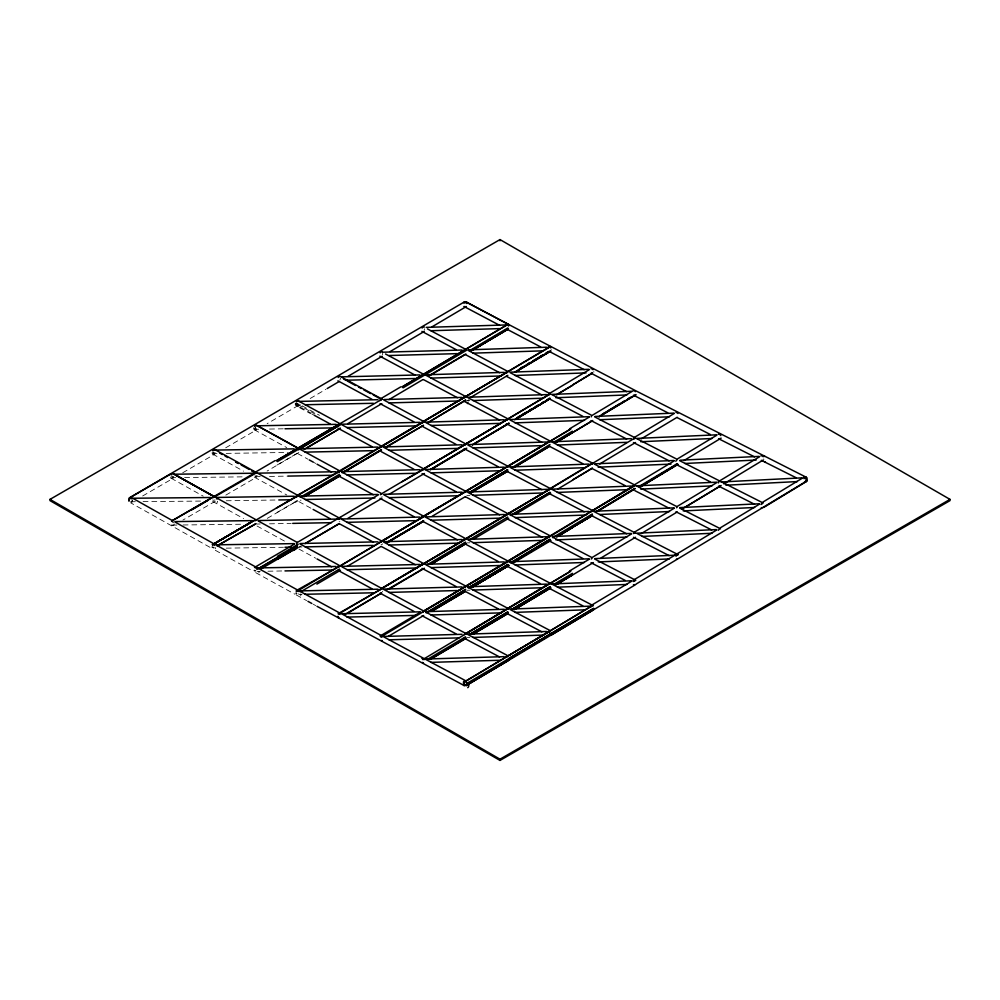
<?xml version="1.0" encoding="UTF-8"?>
<svg xmlns="http://www.w3.org/2000/svg" width="1000" height="1000" viewBox="0 0 1000 1000"><rect width="100%" height="100%" fill="white"/><g stroke="black" fill="none" stroke-linecap="round" stroke-linejoin="round"><path stroke-width="0.75" stroke-dasharray="5 3.75" d="M258.663 429.263L255.562 429.325L255.55 427.5M300.45 404.85L297.337 404.925L297.337 403.6M763.825 459.913L763.713 458.913M340.562 378.25L339.875 380.125M382.725 353.25L382.612 354.25A2.5 1.462 -59.4 0 1 382.388 354.688M174.125 523.913L174.025 524.375A2.5 1.462 59.5 0 1 172.925 525.638L171.562 524.875M296.85 403.438L296.462 404.45L296.062 403.85M424.15 330.312L424.538 328.8M295.562 403.975A2.5 1.45 -61.4 0 0 296.95 405.412L298.587 403.875L319.488 415.337M256.537 428.688L255.175 429.812A2.5 1.45 -61.2 0 1 253.912 427.725M298.8 452.525L267.113 471.062M215.338 501.2L182.9 520.075M466.525 401.2L469.162 399.637M310.175 398.512L325.863 389.325M298.4 405.412L267.15 423.675M298.587 547.463L301.2 545.938M225.812 495.138L256.537 477.212M267.25 518.387L293.363 503.137M225.688 447.825L256.625 429.812M277.087 465.025L296.7 453.6M277.087 512.4L294.088 502.5M182.712 472.775L214.925 454.087M142.662 495.975L173.325 478.225M215.1 499.925L213.863 500.238A1.75 1.013 -1.1 0 1 212.613 499.963M466.8 400.75L469.875 400.65M466.8 495.513L469.875 495.412M466.8 542.888L469.875 542.788M466.8 590.275L469.875 590.163M466.8 637.65L469.875 637.55M298.888 547.025L301.988 546.962M302 594.338L298.888 594.4L298.738 593.688M269.5 429.062L283.438 428.8M260.2 476.613L252.475 476.737M269.5 476.438L288.075 476.1M257.1 524.05L260.2 523.987M269.5 523.825L291.175 523.425M257.113 571.425L260.212 571.375M267.95 571.225L283.438 570.938M213.85 452.413L213.875 453.587L216.962 453.537M226.238 453.387L288.062 452.438M226.225 500.775L277.238 499.988M226.238 548.15L283.425 547.275M172.237 476.062L172.262 477.612L176.887 477.675M184.6 477.575L244.762 476.825M172.262 525.087L176.887 525.05M183.062 524.975L243.212 524.225M130.738 501.737L135.35 501.7M143.05 501.625L203.088 501.062M254.862 475.9L255.55 475.962A1.75 1.013 -0.7 0 0 257.162 475.325M551.425 349.375L550.763 348.787M296.062 405.35L298.688 406.788M311.775 413.938L314.4 415.363M297.55 453.525L307.938 459.2M313.125 462.038L315.712 463.462M298.85 501.613L313.125 509.425M298.85 548.987L315.712 558.225M296.25 594.95L306.637 600.625M313.125 604.175L315.712 605.6M298.012 404.663L303.238 407.525M304.538 408.25L309.762 411.112M311.075 411.838L314.988 413.988M254.288 429.75L286.775 447.612M254.325 477.15L286.788 494.988M257.038 526.013L285.438 541.625M255.688 572.65L294.9 594.212M212.638 454.038L243.575 471.188M212.638 501.413L243.575 518.562M215.325 550.288L252.987 571.163M171.038 478.175L203.238 496.175M209.95 547.3L130.675 502.825M593.775 371.45L593.938 372.15M255.562 429.325L255.512 427.65M297.337 404.8L297.3 403.75M213.863 452.725L213.875 453.562M132.3 499.938A2.5 1.438 -60.6 0 1 131.163 501.712M132.338 500.138A2.5 1.438 60 0 1 131.1 502.212M173.713 476.275A2.5 1.45 -60 0 1 172.925 477.475L171.938 478.188A2.5 1.438 -60.8 0 1 170.538 477.438M215.113 452.562A2.5 1.45 -59.9 0 1 214.2 453.638L213.538 454.05A2.5 1.438 -61 0 1 212.1 452.725M172.25 477A1.75 1.013 -0.7 0 1 171.012 476.712M213.85 452.863A1.75 1.013 -1.1 0 1 212.613 452.575M255.538 428.587A1.75 1.013 -1.4 0 1 253.912 428M297.312 404.188A1.75 1.013 -1.8 0 1 295.688 403.6M215.637 547.6A2.5 1.462 59.5 0 1 215.113 548.763M339.837 521.712A1.75 1.013 -1.4 0 1 339.162 521.8M382.337 496.825A1.75 1.013 -1.8 0 1 381.1 497.15M382.713 543.862A1.75 1.013 -1.8 0 1 381.1 544.525M382.713 591.25A1.75 1.013 -1.8 0 1 382.337 591.587M217.387 501.262A5 2.888 60 0 1 217.362 501.662M217.312 502.025A5 2.888 60 0 1 216.962 502.95M300.85 499.975A5 2.888 60 0 1 300.775 500.737M468.75 400.7A5 2.888 60 0 1 468.762 401.112M259.05 571.35A5 2.888 60 0 1 258.925 572.85M300.775 593.9A5 2.888 60 0 1 300.688 595.837M295.75 404.913L295.175 404.038L295.75 404.913"/><path stroke-width="1.5" d="M549.65 346.525L550.6 346.562L255.963 520.087M338.775 424.25L339.637 423.762L276.4 460.725L381.413 399.538L380.562 399.15L381.413 399.538L379.9 400.525M297.3 495.588L296.275 495.887L339.475 471.575L338.175 471.15L339.475 471.575L549.625 346.788A2.5 1.462 59.5 0 1 550.625 347.65M339.137 518.725L338.125 518.737L340.1 518.5M296.288 590.438A2.5 1.462 59.5 0 1 296.6 590.413L339.475 566.337L570.8 428.963L381.413 541.675L339.475 566.337L338.175 565.913L339.637 565.9L296.125 591.85M381.062 399.312L382.075 399.312M382.075 446.688L381.075 446.413L379.9 447.912M382.038 493.85L380.325 494.7M382.075 541.45L380.325 542.087M634.1 438.95L634.913 437.987L507.713 514.312L338.387 614.125M423.075 374.525L402.062 386.975L507.863 324.363L423.075 374.525L424.087 374.525M424.087 421.9L423.1 421.625L507.863 371.737M549.038 393.825L550.125 393.95L381.062 494.075M424.087 516.663L423.1 516.388L465.688 491.538L464.675 491.587M424.087 564.038L423.1 563.763L381.062 588.825L382.075 588.825M633.913 485.438L549.975 536.525L380.763 636.975M466.188 396.987L464.438 397.625M423.075 469.288L465.688 444.162L423.075 469.288L424.087 469.275M550.638 441.525L549.65 441.275L465.2 491.475M423.075 564.038L465.688 538.925L381.062 588.825M423.075 611.425L465.688 586.3L423.075 611.425L424.05 611.2M466.188 633.875L465.175 633.888L570.8 571.1L422.775 659.575M507.375 371.688L507.05 372.713M465.175 444.375L507.863 419.125L465.175 444.375L466.188 444.363M465.175 539.125L507.863 513.875L465.175 539.125L466.15 538.9M634.4 485.575L465.175 586.512L466.15 586.287M549.125 583.525L464.438 634.525M548.888 394.8L549.65 393.9M508.375 561.462L507.362 561.462L549.65 536.038L548.312 536.287M591.237 511.637L592.325 511.225L591.475 510.863M591.975 558.375L591.237 559.012M634.4 532.95C635.175 533.85 634.725 531.775 633.663 533.587M676.912 460.012L675.775 461.238M676.912 507.4L676.562 507.738M509.05 658.375L593.775 608.337L466.863 683.425L466.262 685.588L464.9 685.075A2.5 1.375 59.3 0 1 463.6 681.587M803.675 477.362A2.5 1.312 58.8 0 1 804.475 477.238L804.963 477.337A2.5 1.462 59.5 0 1 806.25 478.587L807 480.85L806.137 481.675L763.612 507.488M128.975 501.175A2.5 1.438 -60.6 0 1 129.012 500.562L129.188 499.9A2.5 1.438 -60.6 0 1 131.838 497.762L172.2 520.475M548.888 536.925L550.125 536.087M548.888 584.312L550.125 583.462M317.013 606.312L464.2 685.6A2.5 1.462 -61.9 0 1 464.438 681.9L550.125 630.837A2.5 1.475 -62.3 0 1 550.6 630.825M128.925 498.988L129.725 497.738L131.225 498.338A2.5 1.438 60 0 1 131.688 498.862M466.863 303.55L467.025 303.25A2.5 1.462 -59.2 0 0 465.863 302.038L465.525 302.125M296.775 495.7L297.638 496.112L276.4 508.1M296.775 543.075L296.537 543.888M212.812 450.775L213.837 449.812A2.5 1.45 -59.9 0 1 215.087 449.675M171.213 474.925L172.237 473.95A2.5 1.45 -60 0 1 173.487 473.825L214.75 496.938L175.037 474.738L213.8 496.337M254.55 426.438L256.512 425.312L298.25 448.275L296.925 448.775M676.562 555.125L676.912 554.775A2.5 1.487 -62.8 0 1 677.9 554.55M635.388 580.1A2.5 1.487 -62.6 0 0 634.4 580.325L633.663 580.962A2.5 1.487 -62.6 0 0 633.25 581.55M591.613 606.087L464.438 681.9M338.387 519.362L339.475 518.962M380.325 589.462L381.413 589.062L338.775 613.337M422.337 469.925L423.425 469.513L402.062 481.725M422.337 517.3L423.425 516.888L381.062 541.45M422.337 564.675L423.425 564.275M422.337 612.05L423.425 611.65M633.663 580.962L635.087 580.837L634.4 580.325M676.912 554.775L675.775 556L676.612 555.538M548.475 632.275A2.5 1.475 -62.3 0 1 548.888 631.688L550.125 630.837M464.438 492.388L465.525 491.975M464.438 539.763L465.525 539.35M464.438 587.137L465.525 586.737M506.625 467.337L508.375 466.7M506.625 514.725L507.713 514.312M548.888 442.175L549.975 441.763M548.888 489.55L550.6 488.688L507.362 514.087L508.375 514.075M548.888 631.688L591.975 605.75M591.237 416.875L591.475 416.1M633.663 486.2L634.75 485.788L591.975 511M508.925 660.238L467.15 684.8M597.75 511.163L634.775 488.525M641.338 486.125L677.188 464.25L640.362 486.688M556.562 442.1L572.575 432.362L555.55 442.688M556.562 536.85L592.638 515.312L557.875 536.138M556.562 584.237L572.575 574.5L555.55 584.825L572.5 574.812L556.55 584.312M469.6 492.762L507.725 469.663L469.5 492.35M511.788 562.463L550 539.25L510.363 562.837M507 656.538L549.975 631.275M802.387 478.137L762.2 502.512L679.663 460.675M509.162 658.825L551.425 633.65M807 480.85L636.025 584.125M465.55 399.95L427.488 422.925L465.65 400.375M592.25 373.075L572.575 384.988L592.6 372.962M427.488 612.45L465.55 589.462M592.337 513.95L552.638 537.663M718.225 481.725L759.575 456.725M723.825 483.888L762.9 460.225M759.575 504.1L719.562 528.288L679.663 508.05M508.862 325.562L508.725 324.525L466.688 302.3M515.6 419.338L550.275 398.488L514.625 419.712M592.712 420.525L556.55 442.175M634.425 437.4L674.287 413.438M641.225 438.862L677.225 417.238M633.1 485.575L674.287 460.825M716.888 435.15L676.95 459.225L637.15 438.85M640.4 486.7L677.6 464.338M642.175 485.913L678.062 464.35M683.875 460.6L721.15 438.125M634.425 532.15L674.287 508.2M676.95 506.6L716.888 482.525M641.225 533.612L677.225 511.987M681.6 509.312L720.212 486.037M685.2 507.175L721.15 485.5M633.1 580.325L716.888 529.9M466.763 685.075L508.938 659.65M298.55 449.8L340.125 424.862L277.362 461.625M212.35 544.637L214.188 544.788A2.5 1.462 59.5 0 1 214.825 545.45M343.525 472.4L381.425 449.65L342.113 472.75M465.438 448.587L430.262 469.7L466.763 448.175M515.538 419.375L549.913 398.75M601.263 414.913L605.237 412.525M607.9 410.938L623.812 401.413M627.788 399.025L630.45 397.438M592.263 420.825L555.525 442.75M598.888 416.863L636.025 394.613L599.225 416.625M592.263 468.212L572.5 480.05L592.275 468.188M599.725 463.975L635.538 442.525M596.312 511.55L634.775 488.512M597.762 511.2L634.888 488.95M631.775 533.75L591.987 557.575L552.362 536.962M601.05 557.938L635.538 537.275M590.662 605.75L631.775 581.125M550.988 635.262L635.538 584.663M549.637 393.363L589.35 369.65M515.625 419.162L550.288 398.488M569.587 428.812L589.35 417.025M386.613 542.888L423.688 520.763L386.925 542.438M602.975 413.862L620.013 403.675M622.625 402.1L625.25 400.538M627.875 398.975L630.487 397.4M557.6 489.188L572.137 480.5M558.925 535.775L572.137 527.875M569.587 570.95L589.35 559.163M557.6 583.938L593.35 562.587M550.938 634.487L557.562 630.538M560.212 628.95L564.175 626.587M566.825 625L569.475 623.425M573.45 621.05L577.413 618.675M580.062 617.1L582.712 615.525M585.363 613.938L589.338 611.562L586.75 613.1M472.088 350.262L508.013 328.9L471.112 350.8M473.075 349.925L508.45 328.9L472.85 350.025M521.062 367.962L523.7 366.388M527.663 364.025L530.312 362.463M534.275 360.1L543.525 354.6M546.163 353.025L548.8 351.45L546.112 353.05M519.375 369L523.387 366.6M526.062 365.012L530.075 362.625M532.75 361.025L535.413 359.425M539.425 357.038L543.438 354.65M514.575 372.375L549.925 351.362M514.625 372.337L550.288 351.1M515.275 372.25L550.988 350.988M549.625 394.162L507.362 419.325L508.375 419.325M518.288 417L527.425 411.575M530.037 410.025L532.65 408.462M535.262 406.912L539.175 404.588M541.788 403.038L544.4 401.488L541.688 403.1M516.587 418.05L519.237 416.475M521.875 414.9L524.513 413.325M528.475 410.962L532.438 408.612M535.087 407.038L537.725 405.462M556.55 394.8L572.5 385.3L556.838 394.588M549.987 444.475L511.8 467.738M514.575 467.125L549.925 446.125L514.237 467.362M511.8 515.112L550.1 492.3L510.375 515.475M515.062 514.475L550.725 493.25M638.85 486.587L677.113 463.812M511.8 562.487L550.1 539.675M516.587 560.175L531.35 551.375M533.763 549.963L544.4 543.625M546.975 542.087L549.612 540.525M514 562.525L550.988 540.513M511.688 609.425L549.987 586.613M511.8 609.875L550.1 587.05L511.688 609.45M515.675 608.062L518.288 606.512M519.237 605.988L523.513 603.413M525.837 602.05L535.262 596.438M537.725 594.975L540.475 593.325M543.013 591.838L549.612 587.9M473.075 634.2L508.45 613.175L472.85 634.3M515.062 609.237L550.988 587.888M507.85 660.1L510.487 658.525M511.3 658.088L522.375 651.45M523.2 651L525.837 649.438M526.35 649.087L537.725 642.35M538.237 642.013L544.338 638.425M544.837 638.075L547.487 636.512M550.125 634.938L552.737 633.375M556.663 631.038L559.275 629.475M561.9 627.913L564.513 626.362M568.438 624.025L577.587 618.562M580.212 617L582.825 615.45M466.262 685.588L593.088 610.087M213.275 497.625L255.863 473.137L255.012 472.713L171.55 521.087L213.325 496.975M466.175 350.5L403.025 387.863M469.613 350.65L507.837 327.95M422.85 379.613L388.95 399.65M430.95 374.862L464.95 354.712M470.925 397.25L507.837 375.337M472.425 444.775L508.95 423.137M474.438 443.888L508.713 423.537M469.5 539.725L507.725 517.025M427.388 564.65L465.538 542.062M347.925 613.038L381.488 593.1M430.95 564.375L466.262 543.45L432.05 563.688M474.175 538.763L508.713 518.3M426.075 612.812L465.538 589.45M468.175 587.888L507.725 564.4M472.85 586.912L508.713 565.675M432.262 610.975L464.95 591.6M507.725 611.788L469.5 634.475L507.837 612.212M427.388 659.412L465.538 636.825M463.85 302.225L129.225 498.025L171.262 473.725M390.075 351.587L424.225 331.45M432.113 326.775L466.325 306.537A2.5 1.388 59.4 0 1 465.9 306.562M381.05 398.512L400.85 386.825M428.988 375.725L465.838 353.925M385.475 447.75L423.55 425.288L385.375 447.337M261.2 568.8L297.525 547.463M388.95 494.412L424.412 473.5M432.05 468.938L466.262 448.7M553.95 442.125L572.45 431.2M387.887 542.163L423.35 521.25M388.688 541.9L422.837 521.763M432.1 516.287L465.2 496.737M388.95 589.163L424.412 568.25M380.913 635.55L420.438 612.175M388.237 636.413L423.7 615.5M432.312 610.962L465.213 591.5M553.95 584.263L572.45 573.337M429.925 659.5L465.462 638.462M432.05 658.45L466.262 638.212M348.125 376.262L382.2 356.238M347.738 423.688L381.812 403.65M343.525 472.425L381.538 450.075M378.425 494.812L297.25 542.463M472.375 444.837L508.925 423.35M347.738 518.45L381.812 498.413M347 566.462L381.075 546.425M327.175 388.55L338.95 381.65M191.938 509.787L208.062 500.337M307.738 447.337L340.45 428.175L304.175 449.375M301.562 496.525L339.5 474.288M305.125 496.25L340.45 475.562L304.175 496.763M297.475 545.763L259.3 568.15M278.15 558.9L297.875 547.35M305.125 543.638L339.137 523.7L305.525 543.35M301.562 591.287L339.5 569.05M470.737 492.85L508.013 471.025M316.9 584.113L340.45 570.312M507.362 514.087L549.975 489.137M344.65 614.612L381.662 592.913M254.175 472.863L275.163 460.588M249.9 522.938L212.438 544.812L252.825 521.038L213.375 544.225L251.287 522.112M294.662 502.375L297.275 500.85M294.637 543.987L254.525 567.45A2.5 1.462 59.5 0 1 254.825 567.438L255.863 567.888A2.5 1.462 59.5 0 1 256.512 568.562M277.362 556.375L298.275 544.15M297.125 546.05L257.013 569.4M293.363 550.513L295.975 548.987M470.7 492.875L507.638 471.287M465.175 586.512L507.713 561.688L507 561.788M592.987 463.612L592 463.363L549.625 488.913L550.638 488.913M387.025 589.788L423.312 568.638M469.5 587.125L507.837 564.837M381.062 446.688L423.425 422.137L421.925 423.125M213.15 544.325L255.012 520.087M50 499.375L500 239.575L950 499.375L950 500.625L500 760.425L50 500.625L50 499.375L500 759.188L950 499.375M217.1 545.887L256.075 523.625L218.075 545.288M761.9 504.038L761.05 504.5A2.5 1.5 -63.2 0 1 763.175 503.062M718.375 482.938L718.775 482.35M337.975 425.188L338.825 424.738M337.975 472.562L338.825 472.125M296.125 449.712L296.975 449.275M296.125 497.1L297.638 496.112M506.775 324.237L508.363 325.45M506.037 371.938L506.775 371.613M463.85 396.975L465.2 396.725M548.312 441.538L549.038 441.2M463.85 539.113L465.2 538.862M548.312 346.775L549.625 346.788M421.75 516.65L422.488 516.312M421.75 564.025L422.488 563.7M465.863 302.038L464.663 302.613A2.5 1.475 -62.1 0 0 464.212 303.15M424.363 327.038A2.5 1.462 -59.3 0 0 423.762 326.95L422.575 327.537A2.5 1.462 -61.9 0 0 422.113 328.062M382.337 351.825A2.5 1.462 -59.4 0 0 381.75 351.725L380.55 352.312A2.5 1.462 -61.7 0 0 380.1 352.85M382.038 399.087L340.125 376.388L338.625 376.975A2.5 1.462 -61.5 0 0 338.162 377.5M380.562 446.525L381.075 446.413M380.562 541.275L381.075 541.163M380.562 588.663L381.075 588.55M298.55 401.012L296.775 401.5A2.5 1.45 -61.4 0 0 296.312 402.025M422.575 516.5L423.1 516.388M422.575 563.875L423.1 563.763M549.125 441.4L549.65 441.275M254.95 520.725L255.863 520.513M507.375 419.062L506.775 418.988M423.1 421.625L422.488 421.562M423.1 469.012L422.488 468.938M465.2 586.237L464.588 586.163M423.1 611.138L422.488 611.075M465.2 633.612L464.588 633.538M129.188 499.9L129.012 500.562M591.613 463.95L592.325 463.837M507 419.65L507.713 419.55M507 609.163L507.713 609.075M339.137 423.975L338.438 424.05L340.1 423.75M464.825 349.925L466.188 349.613M464.825 444.675L465.525 444.6M423.425 374.762L422.775 375.3M506.413 513.913L507.375 513.825M506.413 561.287L507.375 561.2M506.413 608.663L507.375 608.575M380.075 636.013L381.062 636.213A2.5 1.462 59.5 0 1 382.062 637.1M338.775 471.637L339.475 471.575M721.087 481.987L801.875 477.85M725.888 485.225L797.362 481.575M680.037 460.213L759.112 456.4M684.812 463.475L756.162 460.037M680.037 507.587L759.112 503.775M683.263 510.925L754.613 507.488M635.962 438.462L716.438 434.825M640.725 441.737L711.938 438.512M635.962 485.838L716.438 482.2M640.725 489.113L711.938 485.9M635.962 533.225L716.438 529.575M642.275 536.425L711.938 533.275M595.013 416.45L673.9 413.113M669.475 416.788L599.688 419.738M595.013 463.825L673.9 460.487M671 464.1L598.162 467.188M595.013 511.213L673.9 507.875M599.688 514.5L669.475 511.538M595.075 558.587L675.387 555.188M598.275 561.938L669.338 558.925M631.388 486.037L552.663 489.137M557.312 492.438L626.962 489.688M551.175 394.438L631.337 391.275M555.9 397.738L626.825 394.95M551.175 441.812L631.337 438.65M557.45 445.05L626.825 442.325M552.712 536.512L631.337 533.413M555.9 539.875L626.825 537.075M551.175 583.95L631.337 580.788M557.45 587.188L626.825 584.462M588.962 369.312L510.387 372.175M515.013 375.487L586.05 372.9M588.962 416.688L510.387 419.55M515.013 422.875L584.538 420.337M588.962 464.075L510.387 466.938M515.013 470.25L584.538 467.713M588.962 511.45L510.387 514.312M515.013 517.625L586.05 515.037M508.9 561.737L588.9 558.825M515.15 565L584.4 562.475M510.438 609.062L590.45 606.15M515.15 612.375L584.4 609.862M468.25 349.837L546.562 347.225M472.95 353.175L542.062 350.863M468.25 397.225L546.562 394.6M472.95 400.55L543.6 398.188M468.25 444.6L546.562 441.975M472.95 447.925L542.062 445.613M468.25 491.975L548.1 489.3M472.95 495.312L542.062 493M468.25 539.35L546.562 536.737M472.95 542.688L542.062 540.375M468.25 586.737L546.562 584.113M472.95 590.062L542.062 587.75M468.25 634.113L546.562 631.487M472.95 637.438L543.6 635.075M426.2 327.375L505.8 324.95M430.975 330.725L499.663 328.625M504.237 372.375L426.2 374.762M430.962 378.1L501.213 375.962M424.637 422.188L504.25 419.762M430.962 425.475L499.663 423.387M424.637 469.562L504.25 467.137M430.962 472.863L501.213 470.712M426.2 516.9L504.25 514.513M430.962 520.237L501.213 518.1M426.2 564.275L504.237 561.9M430.962 567.612L499.663 565.513M426.2 611.65L504.25 609.275M430.962 615L501.213 612.85M426.2 659.025L504.237 656.65M430.975 662.375L499.663 660.275M462.062 586.925L384.175 589.062M388.925 592.413L457.475 590.538M382.612 352.212L462.062 350.025M388.938 355.525L457.475 353.638M384.175 399.55L462.062 397.413M388.925 402.912L459.038 400.975M384.175 446.925L462.062 444.787M388.925 450.288L457.475 448.4M805.537 481.262A2.5 1.512 -63.4 0 0 806.637 477.663L804.963 477.337A2.5 1.512 -63.4 0 0 803.812 478.562M384.175 494.312L462.062 492.163M388.925 497.663L457.475 495.775M384.175 541.688L462.062 539.538M388.925 545.037L459.038 543.112M384.175 636.438L462.062 634.3M388.938 639.8L459.038 637.875M419.975 374.925L342.238 376.838M346.975 380.2L415.387 378.525M340.688 424.25L419.975 422.312M346.962 427.587L416.938 425.875M419.975 469.688L342.238 471.587M346.962 474.963L415.387 473.288M419.975 517.062L342.238 518.975M346.962 522.337L415.387 520.662M342.238 566.35L419.975 564.45M346.962 569.725L416.938 568M419.975 611.825L342.238 613.725M346.975 617.1L415.387 615.425M377.962 399.7L298.825 401.4M305.1 404.75L373.375 403.288M298.825 448.787L377.962 447.075M305.087 452.137L373.375 450.662M300.387 496.125L377.962 494.462M305.087 499.513L374.925 498.013M377.962 541.838L300.387 543.513M305.087 546.888L373.375 545.425M300.375 590.887L377.962 589.212M305.1 594.275L373.375 592.8M257.05 425.8L336.037 424.35M284.988 428.775L333 427.887M258.612 473.15L336.037 471.725M288.075 476.1L331.45 475.3M258.612 520.538L337.587 519.075M292.725 523.387L331.45 522.675M258.6 567.913L336.037 566.487M284.988 570.913L333 570.025M294.188 448.862L215.362 450.075M216.925 497.438L294.188 496.238M278.788 499.963L291.15 499.775M216.912 544.812L294.188 543.625M284.962 547.25L291.15 547.15M252.425 473.25L173.762 474.225M175.3 521.587L252.425 520.625M210.75 497.512L133.775 498.225M507.362 324.575L508.725 324.525L635.775 390.775L806.338 477.3M507.362 608.85L508.375 608.837M508.375 656.213L507.713 656.45M465.175 491.75L466.15 491.525M339.137 471.35L340.138 471.35M340.138 566.1L338.825 566.875M297.288 495.875L298.85 495.988M806.137 481.675L805.025 481.6A2.5 1.512 -63.4 0 1 804.525 481.763M719.562 438.587L720.362 438.7M423.512 663.088L422.488 662.412M422.088 658.612A2.5 1.462 59.5 0 1 422.388 658.587L423.075 658.8A2.5 1.462 59.5 0 1 424.075 659.688M296.6 590.413L297.975 591.175A2.5 1.462 59.5 0 1 298.275 591.525M466.15 681.038A2.5 1.462 -61.9 0 0 465.175 681.263L464.675 681.112A2.5 1.375 59.3 0 0 464.225 681.087M422.388 658.587L423.075 658.8M761.287 460.288L795.987 477.675M718.6 438.713L754.562 456.887M718.6 486.087L754.562 504.263M677.362 417.713L710.35 434.513M675.987 464.387L710.35 481.887M675.987 511.763L711.725 529.963M633.462 395.175L667.763 412.788M633.462 442.562L669.137 460.863M637.15 486.238L676.925 506.65M634.837 490.637L669.137 508.25M637.15 533.612L678.288 554.738M633.462 537.312L669.137 555.625M591.025 373.225L626.625 391.637M594.712 416.9L634.412 437.438M591.025 420.6L626.625 439.012M594.712 464.288L635.775 485.525M592.388 468.688L625.25 485.688M592.475 510.788L634.913 532.737M591.025 515.35L626.625 533.775M594.712 559.038L635.775 580.288M591.025 562.737L625.25 580.438M550.025 351.85L584.188 369.663M552.362 394.825L591.975 415.487L633.1 390.812A2.5 1.35 59.1 0 1 633.913 390.688L634.4 390.812A2.5 1.462 59.5 0 1 635.413 391.675M548.663 398.512L582.825 416.325M552.362 442.212L593.337 463.575M550.025 446.6L582.825 463.7M550.988 488.875L591.975 510.238M548.663 493.275L584.188 511.8M548.663 540.65L582.825 558.462M552.362 584.338L593.337 605.712M548.663 588.025L582.825 605.837M540.675 346.938L507.7 329.613M510.087 372.625L549.625 393.4M506.388 376.3L541.85 394.925M510.037 419.975L550.988 441.5M542 442.4L506.388 423.675M510.087 467.375L549.625 488.15M507.75 471.775L541.85 489.688M510.037 514.725L549.663 535.55M542 537.15L506.388 518.438M510.087 562.137L550.988 583.625M506.388 565.812L540.475 583.725M510.087 609.513L549.625 630.288M506.388 613.188L541.85 631.825M257.087 473.013L256.525 472.9M805.938 477.125L806.637 477.663M464 306.488L499.55 325.3M467.9 350.288L507.362 371.188M465.55 354.675L499.588 372.7M467.9 397.663L508.725 419.288M464.2 401.337L499.588 420.075M467.9 445.05L508.725 466.662M464.2 448.713L498.225 466.737M467.9 492.425L507.362 513.325M465.55 496.812L499.588 514.825M467.9 539.8L508.725 561.425M464.2 543.475L498.225 561.487M467.9 587.188L508.725 608.8M465.55 591.575L498.225 608.862M467.9 634.562L507.362 655.462M464.2 638.225L499.588 656.963M466.463 302.137L508.725 324.525M385.55 354.012L424.712 374.837M427.475 328.913L465.462 349.2M421.9 331.4L456.012 349.588M425.8 375.2L465.188 396.225M423.438 379.588L457.4 397.713M425.8 422.587L465.188 443.6M422.088 426.238L456.05 444.363M425.8 469.963L466.538 491.7M422.088 473.625L456.05 491.737M425.8 517.337L465.188 538.362M423.438 521.725L457.4 539.85M425.8 564.725L466.538 586.462M422.088 568.375L456.05 586.5M425.8 612.1L466.538 633.837M422.088 615.763L456.05 633.875M425.8 659.475L465.188 680.487M379.862 356.175L415.275 375.2M383.775 399.988L424.438 421.863M343.65 379.062L346.35 380.513M347.388 381.087L355.562 385.487M358.512 387.05L361.213 388.5M363.75 389.875L370.675 393.587M373.288 395L380.138 398.675M380.062 403.638L413.95 421.863M383.775 447.375L423.088 468.512M381.413 451.75L413.95 469.25M383.775 494.75L424.438 516.613M380.062 498.4L413.95 516.625M383.775 542.125L423.088 563.263M381.413 546.512L415.3 564.738M383.775 589.513L423.088 610.65M380.062 593.162L413.95 611.388M383.775 636.888L424.438 658.75M337.925 380.825L371.9 399.225M382.425 446.637L340.262 423.9M338.113 428.3L371.938 446.625M341.838 472.038L381.075 493.288M338.113 475.675L373.288 494.738M381.1 540.688L341.788 519.388A5 2.888 60 0 0 340.188 517.475M373.45 542.2L339.412 523.763M341.838 566.788L382.425 588.775M338.113 570.425L371.938 588.763M341.413 613.688L381.1 635.438M338.188 617.612L338.875 617.987M298.275 400.913L319.163 412.312M319.45 412.425L339.175 423.2M330.2 423.975L314.4 415.363M300 407.5L303.925 409.637M307.85 411.788L310.475 413.212M299.938 449.162L339.175 470.575M317.013 464.175L331.525 472.075M309.225 459.913L313.125 462.038M299.938 496.538L340.487 518.675M330.2 518.737L313.125 509.425M299.938 543.913L339.175 565.337M317.013 558.925L331.525 566.838M299.938 591.3L339.175 612.712M307.938 601.337L311.825 603.462M256.775 425.412L298.25 448.275M298.637 495.825L215.312 449.862M258.175 520.938L297.288 542.463M258.175 568.312L298.637 590.588M235.588 461.9L238.3 463.4M254.575 472.425L251.863 470.913L254.6 472.438M219.65 453.05L222.338 454.538M225.025 456.037L227.712 457.525M235.775 462L238.463 463.488M241.15 464.975L249.225 469.45M216.488 497.837L256.825 520.2M216.488 545.212L256.825 567.575M174.887 521.975L215.138 544.462M172.175 521.362L173.225 522.225M466.9 396.425L467.475 397.2M382.762 635.625L383.35 636.413M508.05 325.087L508.638 325.85M337.925 616.325L338.512 617.087M764.25 455.737L764.788 456.55M257.5 567.45L258.038 568.263M299.55 590.825L300.038 591.675M549.612 632.712L549.6 631.862M804.925 478.562L804.975 477.7L805.088 478.425A1.75 1.013 -5.3 0 1 806.688 478.963M500 239.575L500 240.812M500 759.188L500 760.425M212.9 450.5A2.5 1.45 -0.3 0 1 213.85 450.387M463.6 302.562A2.5 1.388 59.4 0 1 465.925 302.925M464.9 306.562A2.5 1.475 -62.1 0 1 464.412 306.625M213.85 547.612A1.75 1.013 -1.1 0 1 213.188 547.55M212.613 547.337A1.75 1.013 -1.1 0 1 212.225 547.013M592.975 369.725A2.5 1.462 59.5 0 0 591.975 368.862L591.475 368.725A2.5 1.363 59.2 0 0 591.025 368.7M255.538 570.725A1.75 1.013 -1.4 0 1 254.3 570.45M338.137 613.288A2.5 1.462 59.5 0 1 340.125 614.375M296.637 593.638A1.75 1.013 -1.8 0 1 296.062 593.438M677.925 413.5A2.5 1.462 59.5 0 0 676.912 412.638L676.425 412.512A2.5 1.338 59 0 0 675.975 412.488M382.125 640.525A2.5 1.462 59.5 0 1 381.488 640.487M720.8 435.588A2.5 1.462 59.5 0 0 719.513 434.338L719.025 434.212A2.5 1.338 58.9 0 0 718.225 434.338M763.2 456.75A2.5 1.462 59.5 0 0 762.2 455.9L761.7 455.788A2.5 1.325 58.8 0 0 760.913 455.913M466.95 682.7A2.5 1.462 -61.9 0 1 464.2 685.6M465.175 681.263A2.5 1.462 59.5 0 1 466.863 683.425M507.337 660.438A2.5 1.475 -62.1 0 1 506.388 660.575M506.2 657.438A2.5 1.475 -62.1 0 1 508.338 656M592.487 609.637A2.5 1.487 -62.5 0 1 591.475 610.15M590.825 606.975A2.5 1.487 -62.5 0 1 592.95 605.525M634.425 584.562A2.5 1.487 -62.6 0 1 633.462 584.688M677.463 558.675A2.5 1.487 -62.8 0 1 676.45 559.175M718.375 530.312A2.5 1.5 -63 0 1 720.5 528.862M762.25 507.537A2.5 1.5 -63.2 0 1 761.287 507.663M216.088 497.362A5 2.888 60 0 1 216.962 499.1M299.275 495.675A5 2.888 60 0 1 300.038 496.925M468.162 403.038A5 2.888 60 0 1 467.475 403.525M765.413 461.725A5 2.888 60 0 1 764.788 462.325M468.7 684.538A5 2.888 60 0 1 467.725 687.675M572.575 527.112L556.85 536.65L592.263 515.588L572.575 527.112M550.275 588L514.263 609.65L550.275 587.987M508.013 565.8L472.062 587.337L508.95 565.275L472.038 587.188L508.013 565.788M549.612 398.387L547.013 399.938L549.612 398.387M634.75 438.413L634.75 438.413"/></g></svg>
